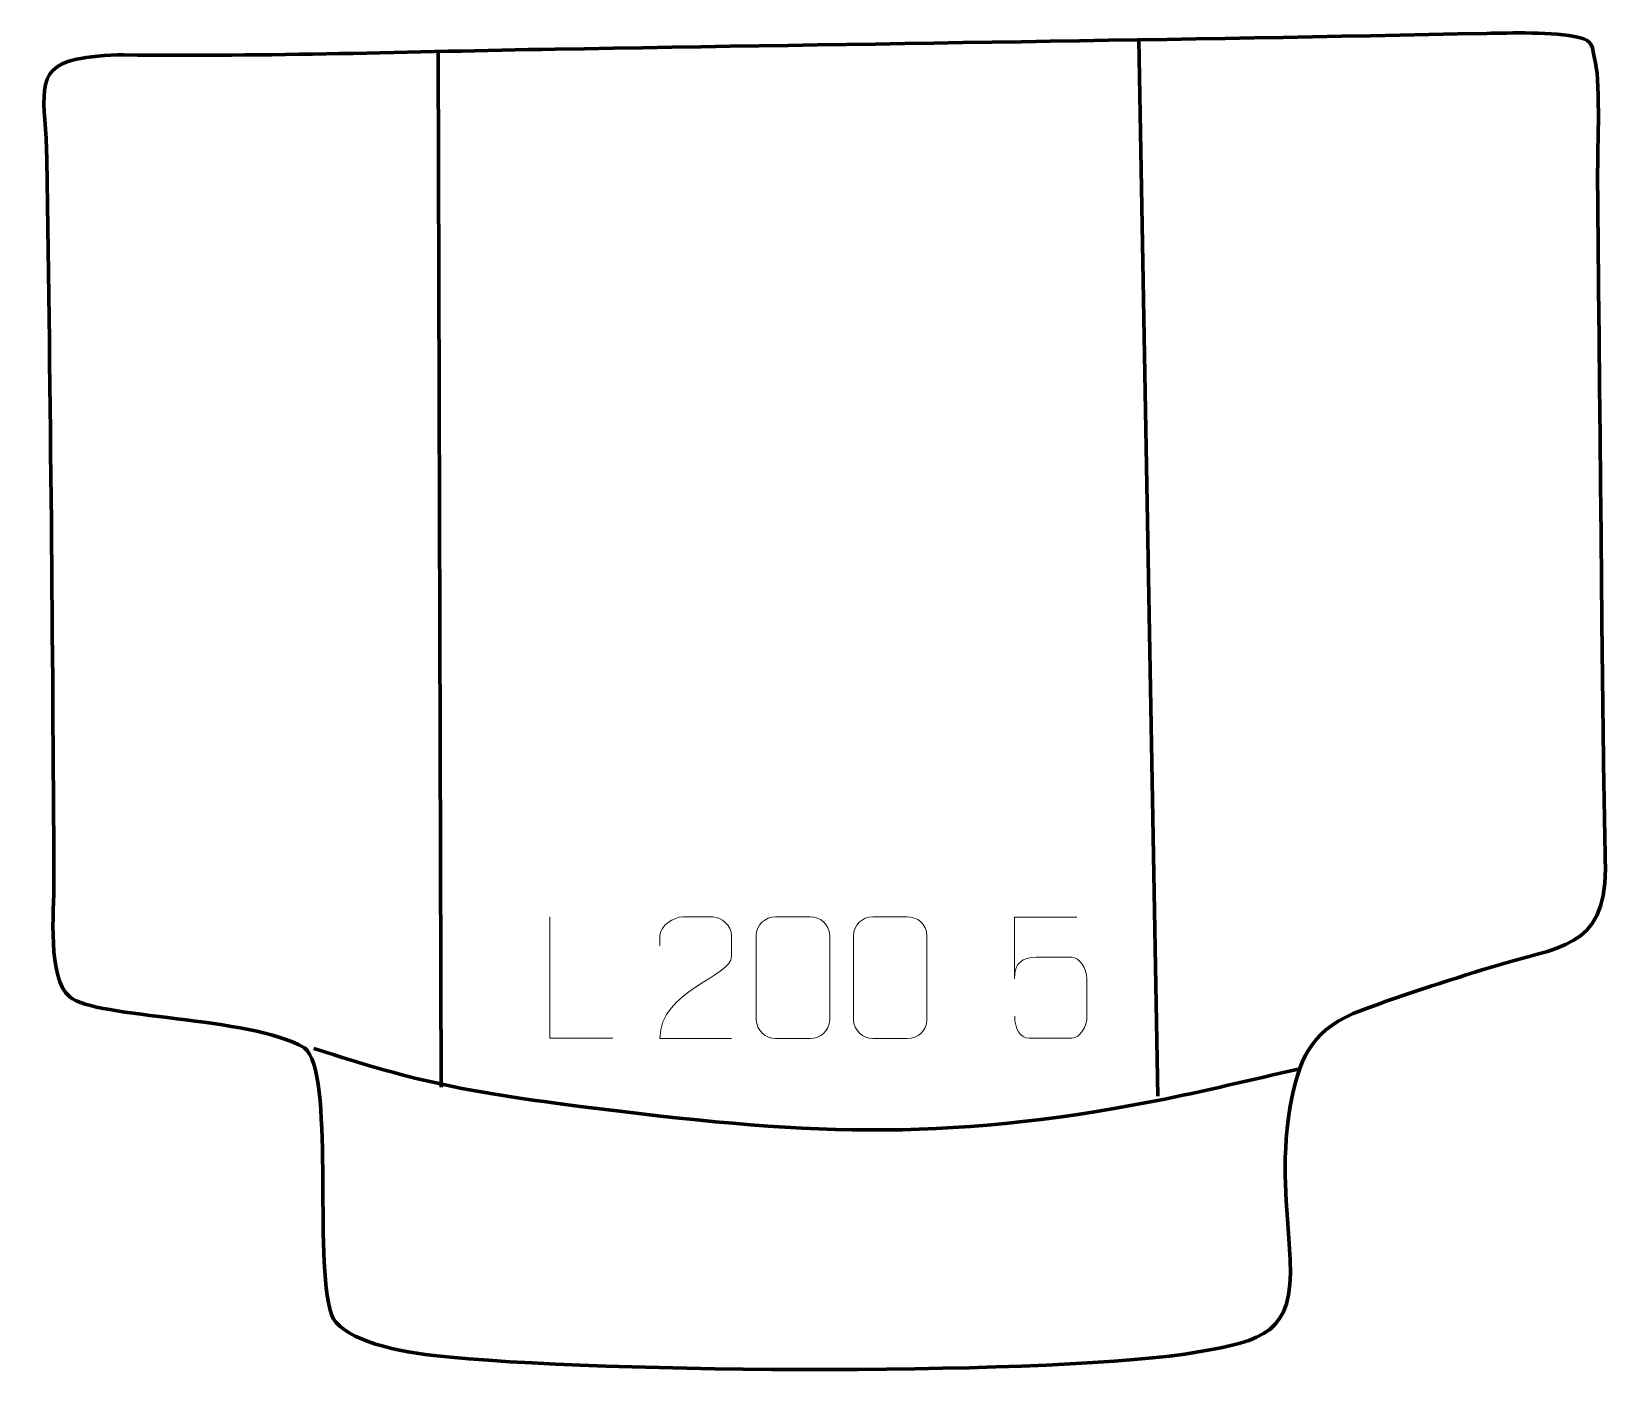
# Model space of a CAD drawing. Header units: millimetres. Extents: x -163 to 161, y -139 to 138.
import ezdxf

# ---------------------------------------------------------------- set-up
doc = ezdxf.new("R2010")
doc.units = ezdxf.units.MM
doc.header["$MEASUREMENT"] = 0
for name, color, linetype in [('layer 1', 7, 'Continuous'), ('layer 2', 7, 'Continuous'), ('layer 3', 7, 'Continuous')]:
    doc.layers.add(name, color=color, linetype=linetype)

msp = doc.modelspace()

# ---------------------------------------------------------------- linework, layer by layer
at = {"layer": 'layer 1', "color": 250, "lineweight": 9}
for points, knots in [([(-43.584, -69.3291), (-43.584, -69.3291), (-56.5331, -69.3291), (-56.5331, -69.3291), (-56.5331, -69.3291), (-56.5331, -69.3291), (-56.5331, -44.3755), (-56.5331, -44.3755)], [0, 0, 0, 0, 0.33333333, 0.33333333, 0.33333333, 0.33333333, 1, 1, 1, 1]), ([(-19.1617, -69.3394), (-24.0761, -69.3391), (-28.9905, -69.3391), (-33.9046, -69.3394), (-33.9046, -69.3394), (-33.9046, -59.4071), (-19.2536, -56.7659), (-19.1617, -52.4556), (-19.1617, -52.4556), (-19.162, -51.0315), (-19.162, -49.6078), (-19.1617, -48.1845), (-19.1617, -48.1845), (-19.1786, -46.1074), (-21.3014, -44.3826), (-22.9724, -44.3653), (-22.9724, -44.3653), (-25.0456, -44.3657), (-27.1185, -44.3657), (-29.1909, -44.3653), (-29.1909, -44.3653), (-31.013, -44.3488), (-33.8377, -46.1409), (-33.9046, -48.2345), (-33.9046, -48.2345), (-33.9046, -48.2345), (-33.9046, -50.2893), (-33.9046, -50.2893)], [0, 0, 0, 0, 0.125, 0.125, 0.125, 0.125, 0.25, 0.25, 0.25, 0.25, 0.375, 0.375, 0.375, 0.375, 0.5, 0.5, 0.5, 0.5, 0.625, 0.625, 0.625, 0.625, 0.75, 0.75, 0.75, 0.75, 1, 1, 1, 1]), ([(-10.1138, -44.353), (-7.7477, -44.353), (-5.3812, -44.353), (-3.0147, -44.353), (-3.0147, -44.353), (-1.0342, -44.3174), (0.9918, -45.8117), (1.0189, -48.2538), (1.0189, -48.2538), (1.0185, -54.0112), (1.0185, -59.769), (1.0189, -65.5272), (1.0189, -65.5272), (0.8768, -67.8548), (-0.8296, -69.3371), (-3.0147, -69.3479), (-3.0147, -69.3479), (-5.3871, -69.3475), (-7.7595, -69.3475), (-10.1315, -69.3479), (-10.1315, -69.3479), (-12.09, -69.4535), (-14.0964, -67.5656), (-14.085, -65.5446), (-14.085, -65.5446), (-14.0846, -59.764), (-14.0846, -53.9837), (-14.085, -48.2039), (-14.085, -48.2039), (-14.0807, -46.0619), (-12.3036, -44.3394), (-10.1138, -44.353)], [0, 0, 0, 0, 0.11111111, 0.11111111, 0.11111111, 0.11111111, 0.22222222, 0.22222222, 0.22222222, 0.22222222, 0.33333333, 0.33333333, 0.33333333, 0.33333333, 0.44444444, 0.44444444, 0.44444444, 0.44444444, 0.55555556, 0.55555556, 0.55555556, 0.55555556, 0.66666667, 0.66666667, 0.66666667, 0.66666667, 0.77777778, 0.77777778, 0.77777778, 0.77777778, 1, 1, 1, 1]), ([(9.8862, -44.353), (12.2523, -44.353), (14.6188, -44.353), (16.9853, -44.353), (16.9853, -44.353), (18.9658, -44.3174), (20.9918, -45.8117), (21.0189, -48.2538), (21.0189, -48.2538), (21.0185, -54.0112), (21.0185, -59.769), (21.0189, -65.5272), (21.0189, -65.5272), (20.8768, -67.8548), (19.1704, -69.3371), (16.9853, -69.3479), (16.9853, -69.3479), (14.6129, -69.3475), (12.2405, -69.3475), (9.8685, -69.3479), (9.8685, -69.3479), (7.91, -69.4535), (5.9036, -67.5656), (5.915, -65.5446), (5.915, -65.5446), (5.9154, -59.764), (5.9154, -53.9837), (5.915, -48.2039), (5.915, -48.2039), (5.9193, -46.0619), (7.6964, -44.3394), (9.8862, -44.353)], [0, 0, 0, 0, 0.11111111, 0.11111111, 0.11111111, 0.11111111, 0.22222222, 0.22222222, 0.22222222, 0.22222222, 0.33333333, 0.33333333, 0.33333333, 0.33333333, 0.44444444, 0.44444444, 0.44444444, 0.44444444, 0.55555556, 0.55555556, 0.55555556, 0.55555556, 0.66666667, 0.66666667, 0.66666667, 0.66666667, 0.77777778, 0.77777778, 0.77777778, 0.77777778, 1, 1, 1, 1]), ([(51.861, -44.3975), (51.861, -44.3975), (39.0093, -44.3975), (39.0093, -44.3975), (39.0093, -44.3975), (39.0096, -48.6281), (39.0096, -52.859), (39.0093, -57.0902), (39.0093, -57.0902), (39.009, -53.7801), (40.64, -52.7083), (43.452, -52.6478), (43.452, -52.6478), (45.8916, -52.6475), (48.3311, -52.6475), (50.7703, -52.6478), (50.7703, -52.6478), (52.4201, -52.641), (53.895, -55.0215), (53.9235, -57.0902), (53.9235, -57.0902), (53.9232, -59.6775), (53.9232, -62.2651), (53.9235, -64.8528), (53.9235, -64.8528), (53.9697, -66.8122), (52.4703, -69.2485), (50.8444, -69.307), (50.8444, -69.307), (48.8879, -69.3067), (43.9929, -69.3067), (42.0359, -69.307), (42.0359, -69.307), (40.1904, -69.3158), (39.0833, -67.351), (39.0625, -64.7999)], [0, 0, 0, 0, 0.1, 0.1, 0.1, 0.1, 0.2, 0.2, 0.2, 0.2, 0.3, 0.3, 0.3, 0.3, 0.4, 0.4, 0.4, 0.4, 0.5, 0.5, 0.5, 0.5, 0.6, 0.6, 0.6, 0.6, 0.7, 0.7, 0.7, 0.7, 0.8, 0.8, 0.8, 0.8, 1, 1, 1, 1])]:
    msp.add_open_spline(points, degree=3, knots=knots, dxfattribs=at)
at = {"layer": 'layer 2', "color": 20, "lineweight": 158}
msp.add_open_spline([(-159.9707, 111.3513), (-160.1606, 123.7542), (-163.1405, 130.0808), (-153.866, 132.0362), (-153.866, 132.0362), (-151.6428, 132.5049), (-147.7428, 132.9573), (-144.0513, 132.9118), (-144.0513, 132.9118), (-114.881, 132.5518), (-84.675, 133.6023), (-55.4058, 134.0987), (-55.4058, 134.0987), (8.4497, 135.1804), (72.3547, 136.0072), (136.2, 137.3421), (136.2, 137.3421), (140.5122, 137.4322), (150.1219, 137.7352), (155.0769, 136.5185), (155.0769, 136.5185), (158.2043, 135.7505), (157.6577, 134.9599), (158.5069, 131.2848), (158.5069, 131.2848), (159.5643, 126.709), (158.8815, 112.2441), (158.939, 106.3096), (158.939, 106.3096), (159.1996, 79.381), (159.4786, 52.4527), (159.7473, 25.5242), (159.7473, 25.5242), (159.9193, 5.4012), (160.1287, -14.3187), (160.5747, -34.4488), (160.5747, -34.4488), (160.3994, -51.2369), (150.9126, -50.339), (137.1176, -54.6659), (137.1176, -54.6659), (128.1849, -57.4677), (117.2787, -60.8575), (108.6721, -64.258), (108.6721, -64.258), (99.6134, -68.2349), (97.5054, -73.963), (95.7137, -83.3095), (95.7137, -83.3095), (93.7552, -96.1755), (95.0555, -102.465), (95.7022, -114.9135), (95.7022, -114.9135), (96.4909, -130.0952), (90.0317, -131.4718), (76.8064, -133.8217), (76.8064, -133.8217), (49.4763, -138.6778), (-45.732, -138.367), (-80.3759, -134.5794), (-80.3759, -134.5794), (-89.7857, -133.5506), (-99.9268, -130.7488), (-101.4492, -126.1059), (-101.4492, -126.1059), (-105.2305, -114.5739), (-100.6193, -76.4844), (-107.0254, -71.2645), (-107.0254, -71.2645), (-118.1288, -64.7811), (-149.8487, -65.3196), (-155.2693, -60.8026), (-155.2693, -60.8026), (-159.9634, -56.8911), (-158.4893, -43.2457), (-158.5206, -37.176), (-158.5206, -37.176), (-158.7757, 12.2932), (-159.2132, 61.8889), (-159.9707, 111.3513)], degree=3, knots=[0, 0, 0, 0, 0.04761905, 0.04761905, 0.04761905, 0.04761905, 0.0952381, 0.0952381, 0.0952381, 0.0952381, 0.14285714, 0.14285714, 0.14285714, 0.14285714, 0.19047619, 0.19047619, 0.19047619, 0.19047619, 0.23809524, 0.23809524, 0.23809524, 0.23809524, 0.28571429, 0.28571429, 0.28571429, 0.28571429, 0.33333333, 0.33333333, 0.33333333, 0.33333333, 0.38095238, 0.38095238, 0.38095238, 0.38095238, 0.42857143, 0.42857143, 0.42857143, 0.42857143, 0.47619048, 0.47619048, 0.47619048, 0.47619048, 0.52380952, 0.52380952, 0.52380952, 0.52380952, 0.57142857, 0.57142857, 0.57142857, 0.57142857, 0.61904762, 0.61904762, 0.61904762, 0.61904762, 0.66666667, 0.66666667, 0.66666667, 0.66666667, 0.71428571, 0.71428571, 0.71428571, 0.71428571, 0.76190476, 0.76190476, 0.76190476, 0.76190476, 0.80952381, 0.80952381, 0.80952381, 0.80952381, 0.85714286, 0.85714286, 0.85714286, 0.85714286, 0.9047619, 0.9047619, 0.9047619, 0.9047619, 1, 1, 1, 1], dxfattribs=at)
at = {"layer": 'layer 3', "color": 187, "lineweight": 158}
for points in [[(64.6262, 136.019), (64.6262, 136.019), (68.4738, -81.1955), (68.4738, -81.1955)], [(-79.4959, 133.6093), (-79.4959, 133.6093), (-78.9164, -79.3814), (-78.9164, -79.3814)]]:
    msp.add_open_spline(points, degree=3, dxfattribs=at)
msp.add_open_spline([(-105.0622, -71.395), (-83.4464, -78.504), (-72.2949, -80.5385), (-49.7816, -83.3914), (-49.7816, -83.3914), (-5.3143, -89.0264), (23.4391, -90.9203), (68.0867, -82.1818), (68.0867, -82.1818), (78.0237, -80.2369), (87.8027, -77.8146), (97.6741, -75.5903)], degree=3, knots=[0, 0, 0, 0, 0.25, 0.25, 0.25, 0.25, 0.5, 0.5, 0.5, 0.5, 1, 1, 1, 1], dxfattribs=at)

doc.saveas('drawing.dxf')
